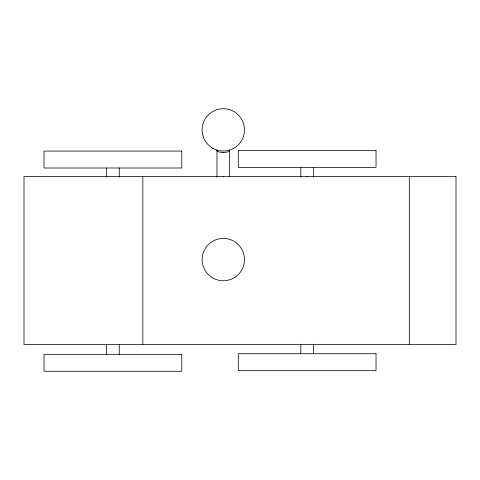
<?xml version="1.0" encoding="UTF-8"?>
<svg xmlns="http://www.w3.org/2000/svg" width="480" height="480" viewBox="0 0 480 480"><rect width="100%" height="100%" fill="white"/><g stroke="black" fill="none" stroke-linecap="round" stroke-linejoin="round"><path stroke-width="0.72" d="M229.596 176.832L229.656 150.09M409.338 176.478L409.338 344.634M313.512 167.388L313.512 177.132M313.512 344.112L313.512 353.724M307.158 176.478L307.158 177.006M300.804 167.388L300.804 177.132M300.804 344.112L300.804 353.724M223.308 176.478L223.308 177.006M216.954 150.09L216.954 177.036M142.824 176.478L142.824 344.634M119.244 168.006L119.244 176.988M119.244 344.616L119.244 354.342M106.542 168.006L106.542 176.988M106.542 344.616L106.542 354.342M223.572 152.424A6.288 1.842 0 0 1 217.14 150.108M229.47 150.108A6.288 1.842 0 0 1 223.038 152.424M376.032 150.444L238.284 150.444L238.284 167.388L376.032 167.388L376.032 150.444M181.77 151.068L44.022 151.068L44.022 168.006L181.77 168.006L181.77 151.068M456 176.478L24 176.478L24 344.634L456 344.634L456 176.478M376.032 353.724L238.284 353.724L238.284 370.662L376.032 370.662L376.032 353.724M181.77 354.342L44.022 354.342L44.022 371.286L181.77 371.286L181.77 354.342M212.718 277.932A21.174 21.174 0 0 0 244.482 259.596A21.174 21.174 0 0 0 212.718 241.254A21.174 21.174 0 0 0 212.718 277.932M212.718 148.23A21.174 21.174 0 0 0 244.482 129.894A21.174 21.174 0 0 0 212.718 111.552A21.174 21.174 0 0 0 212.718 148.23"/></g></svg>
